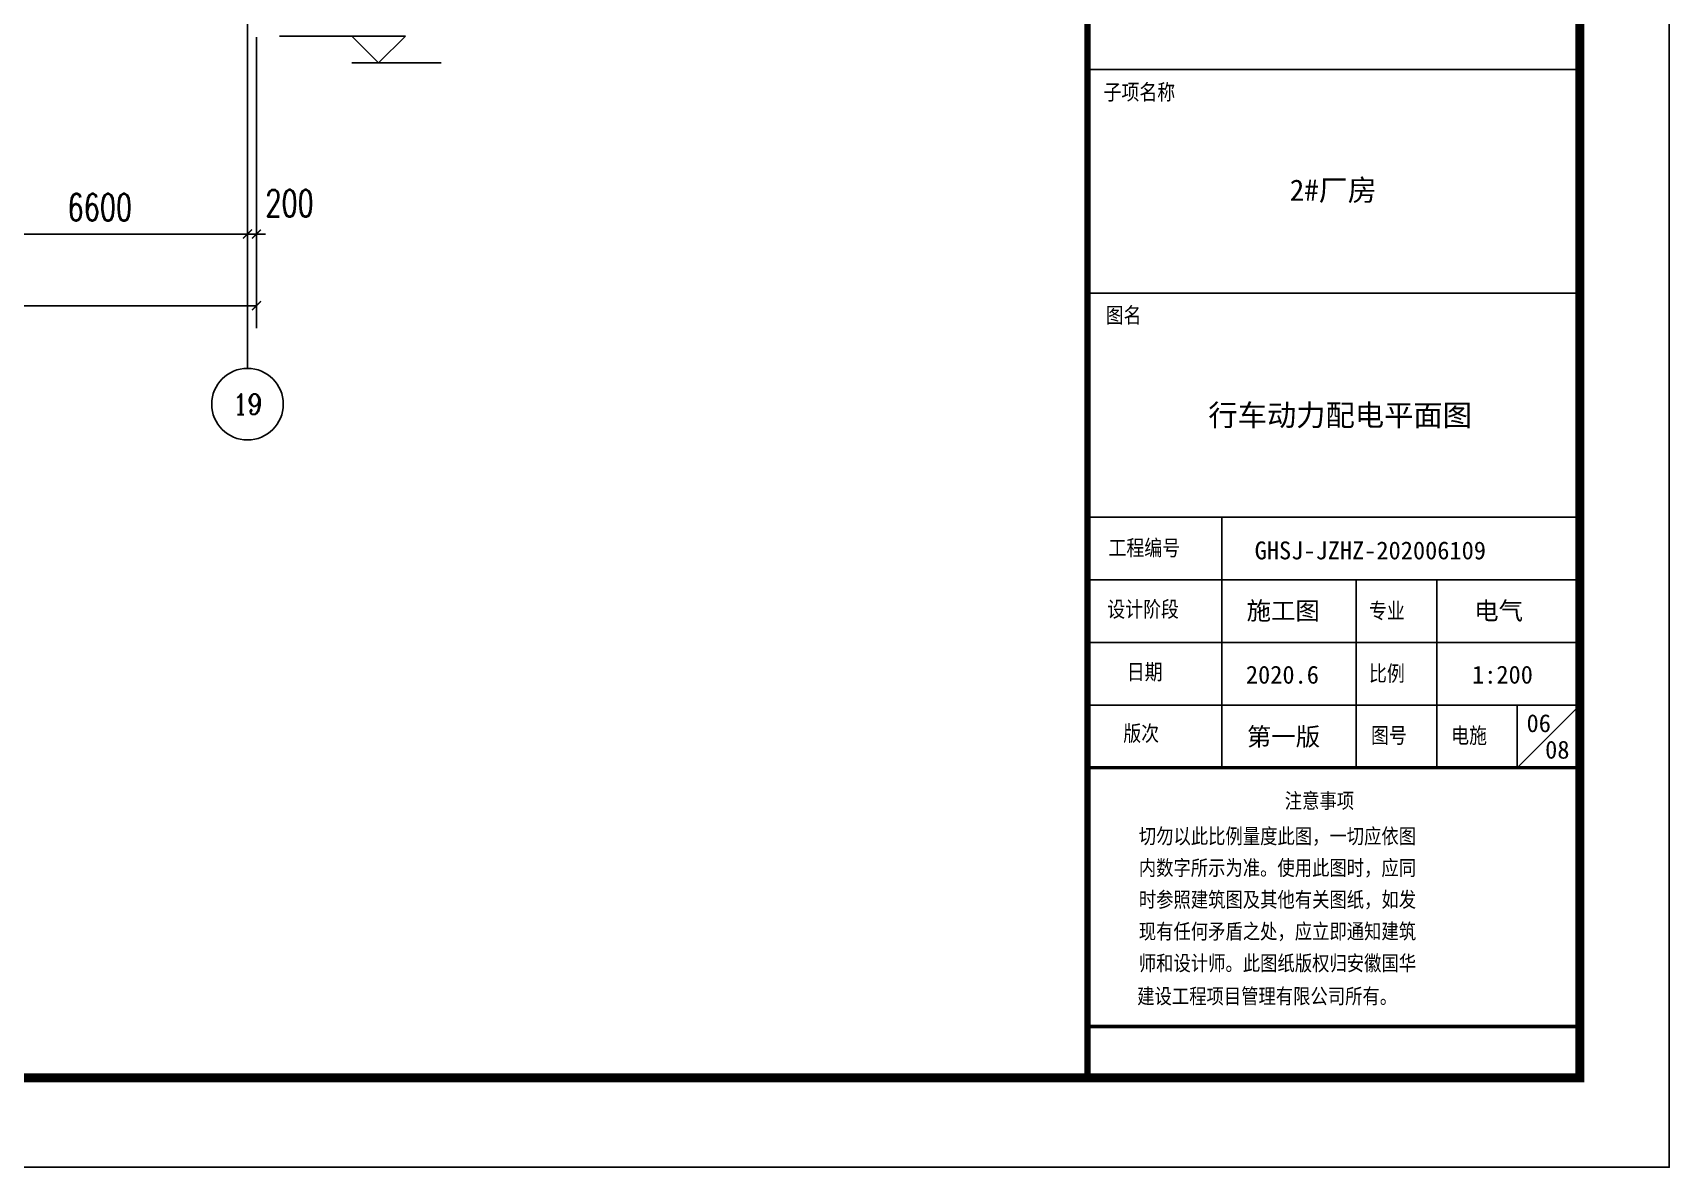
# Model space of a CAD drawing. Extents: x -417156 to 1571408, y 205758 to 1045562.
# Drawn here: x 1357225 to 1393798, y 867803 to 893153 of the extents above; entities that cross this region are included whole.
import ezdxf
from ezdxf.enums import TextEntityAlignment as Align

# ---------------------------------------------------------------- set-up
doc = ezdxf.new("R2010")
doc.units = 0
doc.header["$LTSCALE"] = 1000
doc.header["$MEASUREMENT"] = 0
doc.layers.get('0').update_dxf_attribs({"linetype": 'CONTINUOUS'})
doc.layers.get('DEFPOINTS').update_dxf_attribs({"linetype": 'CONTINUOUS'})
for name, color, linetype in [('1', 7, 'CONTINUOUS'), ('AXIS', 3, 'CONTINUOUS'), ('AXIS_TEXT', 7, 'CONTINUOUS'), ('DIM_ELEV', 3, 'CONTINUOUS'), ('PP-PM-TK', 7, 'CONTINUOUS'), ('PUB_TEXT', 7, 'CONTINUOUS'), ('PUB_TITLE', 4, 'CONTINUOUS')]:
    doc.layers.add(name, color=color, linetype=linetype)
doc.styles.add('-黑体', font='simhei.ttf', dxfattribs={"width": 0.8})
doc.styles.add('_TCH_AXIS', font='COMPLEX', dxfattribs={"bigfont": 'GBCBIG'})
doc.styles.add('COMPLEX', font='COMPLEX')
doc.styles.add('DIM_FONT', font='SIMPLEX', dxfattribs={"width": 0.7, "bigfont": 'GBCBIG'})
doc.styles.add('TQ', font='txt.shx', dxfattribs={"width": 0.8, "bigfont": 'hztxt.shx'})
doc.dimstyles.new('DIMN200', dxfattribs={"dimscale": 2, "dimtxt": 300, "dimasz": 100, "dimexe": 250, "dimexo": 300, "dimgap": 150, "dimtad": 1, "dimdec": 0, "dimzin": 0, "dimtxsty": 'DIM_FONT', "dimblk": 'ARCHTICK', "dimcen": 0.09, "dimclrt": 7, "dimazin": 3, "dimtfac": 1, "dimtdec": 0, "dimtix": 1, "dimtmove": 0, "dimatfit": 3, "dimtolj": 1, "dimtzin": 0})

# ---------------------------------------------------------------- blocks, each defined once
blk = doc.blocks.new('_AXISO')
blk.add_circle((0, 0), 0.5)
at = {"layer": 'AXIS_TEXT', "style": 'COMPLEX', "width": 1.041667}
blk.add_attdef('A', text='', height=0.56, dxfattribs=at).set_placement((-0.25, -0.28), (0.25, -0.28), align=Align.FIT)
blk = doc.blocks.new('_ARCHTICK')
at = {"color": 0, "linetype": 'BYBLOCK', "const_width": 0.15}
blk.add_lwpolyline([(-0.5, -0.5), (0.5, 0.5)], dxfattribs=at)
blk = doc.blocks.new('*D85')
at = {"layer": 'AXIS', "color": 0}
for p, q in [((237909, 214758), (237909, 208258)), ((352309, 214758), (352309, 208258)), ((237909, 208758), (352309, 208758))]:
    blk.add_line(p, q, dxfattribs=at)
at = {"layer": 'DEFPOINTS', "color": 0}
for p in [(237909, 215358), (352309, 215358), (352309, 208758)]:
    blk.add_point(p, dxfattribs=at)
at = {"layer": 'AXIS', "color": 0, "xscale": 200, "yscale": 200, "zscale": 200, "rotation": 180}
blk.add_blockref('_ARCHTICK', (237909, 208758), dxfattribs=at)
at = {"layer": 'AXIS', "color": 0, "xscale": 200, "yscale": 200, "zscale": 200}
blk.add_blockref('_ARCHTICK', (352309, 208758), dxfattribs=at)
at = {"layer": 'AXIS', "color": 7, "insert": (295109, 209358), "char_height": 600, "attachment_point": 5, "style": 'DIM_FONT'}
blk.add_mtext('\\A1;114400', dxfattribs=at)
blk = doc.blocks.new('*D104')
at = {"layer": 'AXIS', "color": 0}
for p, q in [((345509, 214758), (345509, 209858)), ((352109, 214758), (352109, 209858)), ((345509, 210358), (352109, 210358))]:
    blk.add_line(p, q, dxfattribs=at)
at = {"layer": 'DEFPOINTS', "color": 0}
for p in [(345509, 215358), (352109, 215358), (352109, 210358)]:
    blk.add_point(p, dxfattribs=at)
at = {"layer": 'AXIS', "color": 0, "xscale": 200, "yscale": 200, "zscale": 200, "rotation": 180}
blk.add_blockref('_ARCHTICK', (345509, 210358), dxfattribs=at)
at = {"layer": 'AXIS', "color": 0, "xscale": 200, "yscale": 200, "zscale": 200}
blk.add_blockref('_ARCHTICK', (352109, 210358), dxfattribs=at)
at = {"layer": 'AXIS', "color": 7, "insert": (348809, 210958), "char_height": 600, "attachment_point": 5, "style": 'DIM_FONT'}
blk.add_mtext('\\A1;6600', dxfattribs=at)
blk = doc.blocks.new('*D105')
at = {"layer": 'AXIS', "color": 0}
for p, q in [((352109, 214758), (352109, 209858)), ((352309, 214758), (352309, 209858)), ((352109, 210358), (351909, 210358)), ((352109, 210358), (352309, 210358)), ((352309, 210358), (352509, 210358))]:
    blk.add_line(p, q, dxfattribs=at)
at = {"layer": 'DEFPOINTS', "color": 0}
for p in [(352109, 215358), (352309, 215358), (352309, 210358)]:
    blk.add_point(p, dxfattribs=at)
at = {"layer": 'AXIS', "color": 0, "xscale": 200, "yscale": 200, "zscale": 200}
blk.add_blockref('_ARCHTICK', (352109, 210358), dxfattribs=at)
at = {"layer": 'AXIS', "color": 0, "xscale": 200, "yscale": 200, "zscale": 200, "rotation": 180}
blk.add_blockref('_ARCHTICK', (352309, 210358), dxfattribs=at)
at = {"layer": 'AXIS', "color": 7, "insert": (353049, 211048), "char_height": 600, "attachment_point": 5, "style": 'DIM_FONT'}
blk.add_mtext('\\A1;200', dxfattribs=at)
blk = doc.blocks.new('E22')
at = {"layer": 'AXIS', "color": 8}
blk.add_line((352109, 215357.7), (352109, 207357.7), dxfattribs=at)
at = {"layer": 'DIM_ELEV', "color": 8}
for p, q in [((355637.4, 214781.3), (352824.4, 214781.3)), ((355037.4, 214181.3), (354437.4, 214781.3)), ((355037.4, 214181.3), (355637.4, 214781.3)), ((356437.4, 214181.3), (354437.4, 214181.3))]:
    blk.add_line(p, q, dxfattribs=at)
at = {"layer": 'AXIS', "color": 8}
ref = blk.add_blockref('_AXISO', (352109, 206557.7), dxfattribs=dict(at, xscale=1600, yscale=1600, zscale=1600))
ref.add_attrib('A', '19', dxfattribs={"layer": 'AXIS_TEXT', "color": 8, "height": 463.84, "style": '_TCH_AXIS'}).set_placement((351788.7, 206325.8), (352429.3, 206325.8), align=Align.FIT)
for p1, p2, distance, picture, middle in [((237909, 215357.7), (352309, 215357.7), -6600, '*D85', (295109, 209357.7)), ((345509, 215357.7), (352109, 215357.7), -5000, '*D104', (348809, 210957.7))]:
    dim = blk.add_aligned_dim(p1=p1, p2=p2, distance=distance, dimstyle='DIMN200', dxfattribs=at)
    dim.commit()
    dim.dimension.update_dxf_attribs({"geometry": picture, "text_midpoint": middle})
dim = blk.add_linear_dim(base=(352309, 210357.7), p1=(352109, 215357.7), p2=(352309, 215357.7), angle=0, dimstyle='DIMN200', dxfattribs=at)
dim.commit()
dim.dimension.update_dxf_attribs({"geometry": '*D105', "text_midpoint": (353049, 211047.7), "dimtype": 161})

msp = doc.modelspace()

# ---------------------------------------------------------------- linework, layer by layer
at = {"layer": '1'}
for p, q in [((1380798, 892331), (1391798, 892331)), ((1380798, 887331), (1391798, 887331))]:
    msp.add_line(p, q, dxfattribs=at)
at = {"layer": '1', "color": 4}
for p, q in [((1380798, 882331), (1391798, 882331)), ((1383797, 882331), (1383797, 876731)), ((1380798, 880931), (1391798, 880931)), ((1386798, 880931), (1386798, 876731)), ((1388607, 880931), (1388607, 876731)), ((1380798, 879531), (1391798, 879531)), ((1380798, 878131), (1391798, 878131)), ((1391798, 878131), (1390398, 876731)), ((1390398, 878131), (1390398, 876731))]:
    msp.add_line(p, q, dxfattribs=at)
at = {"layer": '1', "color": 4, "const_width": 80}
msp.add_lwpolyline([(1380798, 876731), (1391798, 876731)], dxfattribs=at)
at = {"layer": 'PP-PM-TK', "color": 4}
for points, const_width in [([(1380798, 984603), (1380798, 869803)], 140), ([(1380798, 870947), (1391798, 870947)], 80)]:
    msp.add_lwpolyline(points, dxfattribs=dict(at, const_width=const_width))
at = {"layer": 'PUB_TITLE'}
msp.add_lwpolyline([(1225598, 867803), (1393798, 867803), (1393798, 986603), (1225598, 986603)], close=True, dxfattribs=at)
at = {"layer": 'PUB_TITLE', "const_width": 200}
msp.add_lwpolyline([(1230598, 869803), (1391798, 869803), (1391798, 984603), (1230598, 984603)], close=True, dxfattribs=at)

# ---------------------------------------------------------------- block references
msp.add_blockref('E22', (1009916, 678296))

# ---------------------------------------------------------------- texts
at = {"layer": 'PUB_TEXT', "color": 2, "style": 'TQ'}
for s, height, p in [('子项名称', 400, (1381156, 891613)), ('图名', 400, (1381204, 886627)), ('工程编号', 400, (1381266, 881430)), ('设计阶段', 400, (1381239, 880058)), ('专业', 400, (1387088, 880024)), ('日期', 400, (1381675, 878658)), ('比例', 400, (1387088, 878624)), ('版次', 400, (1381597, 877285)), ('图号', 400, (1387133, 877239)), ('电施', 400, (1388924, 877237)), ('注意事项', 387.2, (1385205, 875786)), ('切勿以此比例量度此图，一切应依图', 387.2, (1381944, 874995)), ('内数字所示为准。使用此图时，应同', 387.2, (1381944, 874287)), ('时参照建筑图及其他有关图纸，如发', 387.2, (1381944, 873577)), ('现有任何矛盾之处，应立即通知建筑', 387.2, (1381944, 872867)), ('师和设计师。此图纸版权归安徽国华', 387.2, (1381944, 872157)), ('建设工程项目管理有限公司所有。', 387.2, (1381908, 871419))]:
    msp.add_text(s, height=height, dxfattribs=at).set_placement(p)
at = {"layer": 'PUB_TITLE', "color": 255, "style": '-黑体'}
for s, height, p in [('2#厂房', 475.2, (1385317, 889399)), ('GHSJ-JZHZ-202006109', 400, (1384532, 881386)), ('施工图', 400, (1384351, 880038)), ('电气', 400, (1389438, 880038)), ('2020.6', 400, (1384336, 878609)), ('1:200', 400, (1389390, 878610)), ('06', 400, (1390609, 877526)), ('第一版', 400, (1384359, 877225)), ('08', 400, (1391024, 876933))]:
    msp.add_text(s, height=height, dxfattribs=at).set_placement(p)
at = {"layer": 'PUB_TITLE', "color": 6, "style": '-黑体'}
msp.add_text('行车动力配电平面图', height=480, dxfattribs=at).set_placement((1383497, 884368))

doc.saveas('drawing.dxf')
